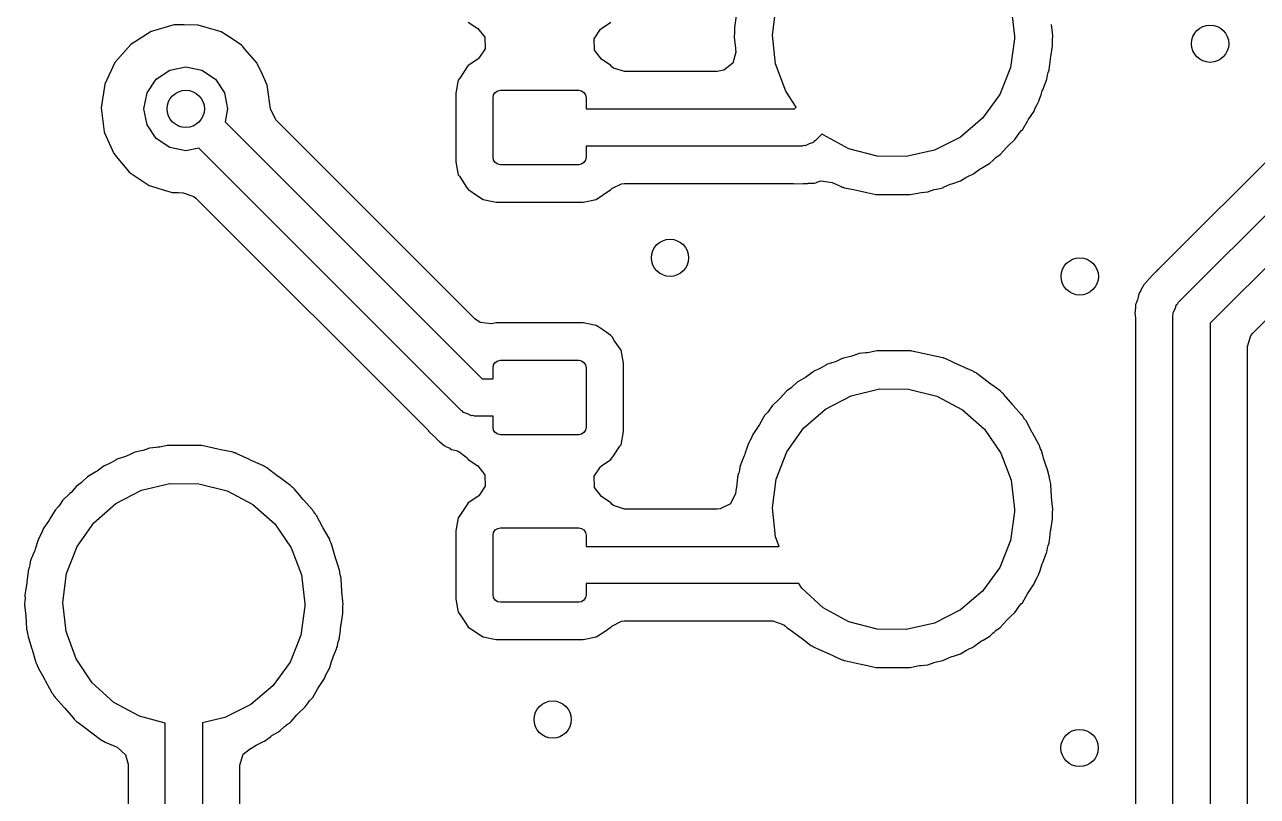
# Model space of a CAD drawing. Extents: x 100.2 to 143.8, y -109.8 to -50.2.
# Drawn here: x 115.78 to 122.4, y -68.34 to -64.2 of the extents above; entities that cross this region are included whole.
import ezdxf

# ---------------------------------------------------------------- set-up
doc = ezdxf.new("R2010")
doc.units = 0
doc.layers.add('BLACK', color=7, linetype='CONTINUOUS')

msp = doc.modelspace()

# ---------------------------------------------------------------- linework, layer by layer
at = {"layer": 'BLACK', "linetype": 'CONTINUOUS'}
for p, q in [((119.8, -64.2532), (119.82, -64.0984)), ((121.081, -64.105), (121.1, -64.26)), ((116.588, -64.1991), (116.581, -64.201)), ((116.595, -64.1991), (116.588, -64.1991)), ((116.641, -64.1994), (116.595, -64.1991)), ((116.717, -64.1999), (116.641, -64.1994)), ((118.167, -64.1834), (118.218, -64.2177)), ((118.882, -64.2177), (118.933, -64.1834)), ((119.606, -64.1497), (119.596, -64.2122)), ((121.303, -64.2407), (121.298, -64.196)), ((116.464, -64.2345), (116.355, -64.3034)), ((116.471, -64.2326), (116.464, -64.2345)), ((116.581, -64.201), (116.471, -64.2326)), ((116.471, -64.2326), (116.471, -64.2326)), ((116.581, -64.201), (116.581, -64.201)), ((116.759, -64.2122), (116.717, -64.1999)), ((116.834, -64.2348), (116.759, -64.2122)), ((116.841, -64.2368), (116.834, -64.2348)), ((116.834, -64.2348), (116.834, -64.2348)), ((116.869, -64.2548), (116.841, -64.2368)), ((116.943, -64.3032), (116.869, -64.2548)), ((118.218, -64.2177), (118.256, -64.2657)), ((118.842, -64.2731), (118.876, -64.2223)), ((118.876, -64.2223), (118.882, -64.2177)), ((119.596, -64.2455), (119.595, -64.26)), ((119.595, -64.26), (119.595, -64.2652)), ((119.595, -64.2652), (119.595, -64.2652)), ((119.595, -64.2652), (119.602, -64.324)), ((119.596, -64.2122), (119.597, -64.2277)), ((119.597, -64.23), (119.596, -64.2455)), ((119.597, -64.2277), (119.597, -64.23)), ((119.817, -64.4084), (119.8, -64.2532)), ((121.1, -64.26), (121.1, -64.2736)), ((121.305, -64.26), (121.303, -64.2407)), ((121.304, -64.2745), (121.305, -64.2652)), ((121.305, -64.2652), (121.305, -64.26)), ((116.355, -64.3034), (116.27, -64.4001)), ((116.949, -64.307), (116.943, -64.3032)), ((116.943, -64.3032), (116.943, -64.3032)), ((116.954, -64.3124), (116.949, -64.307)), ((116.968, -64.3291), (116.954, -64.3124)), ((116.954, -64.3124), (116.954, -64.3124)), ((117.033, -64.4048), (116.968, -64.3291)), ((118.258, -64.3269), (118.224, -64.3777)), ((118.256, -64.2657), (118.258, -64.3269)), ((118.844, -64.3343), (118.842, -64.2731)), ((119.602, -64.324), (119.602, -64.3291)), ((119.602, -64.3291), (119.603, -64.3453)), ((121.1, -64.2736), (121.078, -64.4282)), ((121.294, -64.3713), (121.303, -64.313)), ((121.303, -64.29), (121.304, -64.2745)), ((121.304, -64.3078), (121.303, -64.29)), ((121.303, -64.313), (121.304, -64.3078)), ((118.218, -64.3823), (118.167, -64.4166)), ((118.224, -64.3777), (118.218, -64.3823)), ((118.882, -64.3823), (118.844, -64.3343)), ((118.933, -64.4166), (118.882, -64.3823)), ((119.603, -64.3453), (119.587, -64.4044)), ((121.291, -64.3994), (121.293, -64.3771)), ((121.293, -64.3771), (121.294, -64.3713)), ((116.27, -64.4001), (116.215, -64.5169)), ((116.491, -64.4909), (116.564, -64.4421)), ((116.564, -64.4421), (116.65, -64.425)), ((116.65, -64.425), (116.736, -64.4421)), ((116.736, -64.4421), (116.809, -64.4909)), ((117.036, -64.4112), (117.033, -64.4048)), ((117.054, -64.4495), (117.036, -64.4112)), ((117.036, -64.4112), (117.036, -64.4112)), ((117.087, -64.5223), (117.054, -64.4495)), ((118.161, -64.4247), (118.121, -64.4848)), ((118.167, -64.4166), (118.161, -64.4247)), ((118.938, -64.4233), (118.933, -64.4166)), ((118.946, -64.4306), (118.938, -64.4233)), ((119.005, -64.4495), (118.946, -64.4306)), ((119.504, -64.4495), (119.005, -64.4495)), ((119.539, -64.4429), (119.504, -64.4495)), ((119.587, -64.4044), (119.539, -64.4429)), ((119.871, -64.5551), (119.817, -64.4084)), ((121.078, -64.4282), (121.02, -64.5731)), ((121.277, -64.4693), (121.281, -64.4549)), ((121.281, -64.4549), (121.285, -64.4427)), ((121.285, -64.4427), (121.286, -64.4378)), ((121.285, -64.4427), (121.285, -64.4427)), ((121.286, -64.4378), (121.291, -64.3994)), ((116.215, -64.5169), (116.195, -64.6444)), ((116.442, -64.5639), (116.491, -64.4909)), ((116.809, -64.4909), (116.858, -64.5639)), ((117.105, -64.65), (117.087, -64.5223)), ((118.113, -64.4962), (118.1, -64.5663)), ((118.121, -64.4848), (118.113, -64.4962)), ((121.251, -64.5468), (121.272, -64.495)), ((121.272, -64.495), (121.274, -64.4901)), ((121.272, -64.495), (121.272, -64.495)), ((121.274, -64.4901), (121.277, -64.4693)), ((116.425, -64.65), (116.442, -64.5639)), ((116.858, -64.5639), (116.875, -64.65)), ((118.1, -64.5663), (118.1, -64.9337)), ((118.3, -64.59), (118.303, -64.5747)), ((118.3, -64.91), (118.3, -64.59)), ((118.303, -64.5747), (118.312, -64.5617)), ((118.312, -64.5617), (118.325, -64.553)), ((118.325, -64.553), (118.34, -64.55)), ((118.34, -64.55), (118.76, -64.55)), ((118.76, -64.55), (118.775, -64.553)), ((118.775, -64.553), (118.788, -64.5617)), ((118.788, -64.5617), (118.797, -64.5747)), ((118.797, -64.5747), (118.8, -64.59)), ((118.8, -64.59), (118.8, -64.65)), ((119.928, -64.6404), (119.871, -64.5551)), ((121.02, -64.5731), (120.928, -64.7)), ((121.231, -64.6078), (121.236, -64.5922)), ((121.236, -64.5922), (121.242, -64.5749)), ((121.242, -64.5749), (121.249, -64.5529)), ((121.249, -64.5529), (121.251, -64.5468)), ((116.195, -64.6444), (116.212, -64.7724)), ((116.442, -64.7361), (116.425, -64.65)), ((116.875, -64.65), (116.861, -64.7197)), ((117.105, -64.6504), (117.105, -64.65)), ((117.106, -64.6538), (117.105, -64.6504)), ((117.133, -64.7083), (117.106, -64.6538)), ((118.8, -64.65), (119.919, -64.65)), ((119.919, -64.65), (119.928, -64.6404)), ((121.173, -64.7094), (121.205, -64.6616)), ((121.205, -64.6616), (121.209, -64.6514)), ((121.209, -64.6514), (121.214, -64.639)), ((121.214, -64.639), (121.221, -64.6262)), ((121.221, -64.6262), (121.229, -64.6123)), ((121.229, -64.6123), (121.231, -64.6078)), ((121.229, -64.6123), (121.229, -64.6123)), ((122.726, -64.6592), (121.875, -65.5097)), ((121.979, -65.6893), (123.028, -64.6404)), ((116.861, -64.7197), (118.241, -66.1)), ((118.202, -65.7773), (117.133, -64.7083)), ((120.928, -64.7), (120.81, -64.8014)), ((121.142, -64.7627), (121.169, -64.7155)), ((121.169, -64.7155), (121.173, -64.7094)), ((116.212, -64.7724), (116.214, -64.7788)), ((116.214, -64.7788), (116.214, -64.7788)), ((116.214, -64.7788), (116.255, -64.8701)), ((116.491, -64.8091), (116.442, -64.7361)), ((120.067, -64.7842), (120.031, -64.8207)), ((120.073, -64.7898), (120.067, -64.7842)), ((120.211, -64.8644), (120.073, -64.7898)), ((121.102, -64.8145), (121.117, -64.7915)), ((121.117, -64.7915), (121.125, -64.7809)), ((121.125, -64.7809), (121.138, -64.7665)), ((121.138, -64.7665), (121.142, -64.7627)), ((121.138, -64.7665), (121.138, -64.7665)), ((123.167, -64.7842), (122.15, -65.8014)), ((116.564, -64.8579), (116.491, -64.8091)), ((116.65, -64.875), (116.564, -64.8579)), ((116.72, -64.8611), (116.65, -64.875)), ((118.129, -66.2707), (116.72, -64.8611)), ((119.96, -64.85), (118.8, -64.85)), ((118.8, -64.85), (118.8, -64.91)), ((119.968, -64.8475), (119.96, -64.85)), ((119.976, -64.8488), (119.968, -64.8475)), ((119.997, -64.8381), (119.976, -64.8488)), ((120.019, -64.8309), (119.997, -64.8381)), ((120.024, -64.8244), (120.019, -64.8309)), ((120.031, -64.8207), (120.024, -64.8244)), ((120.81, -64.8014), (120.67, -64.8716)), ((121.026, -64.8917), (121.056, -64.8575)), ((121.056, -64.8575), (121.062, -64.8518)), ((121.062, -64.8518), (121.067, -64.8469)), ((121.067, -64.8469), (121.102, -64.8145)), ((116.255, -64.8701), (116.264, -64.8905)), ((116.264, -64.8905), (116.285, -64.9157)), ((116.285, -64.9157), (116.342, -64.9839)), ((118.303, -64.9253), (118.3, -64.91)), ((118.312, -64.9383), (118.303, -64.9253)), ((118.797, -64.9253), (118.788, -64.9383)), ((118.8, -64.91), (118.797, -64.9253)), ((120.362, -64.904), (120.211, -64.8644)), ((120.518, -64.9064), (120.362, -64.904)), ((120.67, -64.8716), (120.518, -64.9064)), ((120.967, -64.9414), (120.983, -64.9269)), ((120.983, -64.9269), (120.99, -64.9201)), ((120.99, -64.9201), (121, -64.9119)), ((121, -64.9119), (121.022, -64.8955)), ((121.022, -64.8955), (121.026, -64.8917)), ((121.026, -64.8917), (121.026, -64.8917)), ((116.342, -64.9839), (116.342, -64.9839)), ((116.342, -64.9839), (116.347, -64.9893)), ((116.347, -64.9893), (116.454, -65.0608)), ((118.1, -64.9337), (118.113, -65.0038)), ((118.325, -64.947), (118.312, -64.9383)), ((118.34, -64.95), (118.325, -64.947)), ((118.76, -64.95), (118.34, -64.95)), ((118.775, -64.947), (118.76, -64.95)), ((118.788, -64.9383), (118.775, -64.947)), ((120.882, -64.9976), (120.916, -64.9725)), ((120.916, -64.9725), (120.923, -64.9677)), ((120.923, -64.9677), (120.949, -64.9524)), ((120.949, -64.9524), (120.967, -64.9414)), ((118.113, -65.0038), (118.119, -65.0119)), ((118.119, -65.0119), (118.119, -65.0119)), ((118.119, -65.0119), (118.158, -65.0712)), ((118.937, -65.0784), (118.989, -65.0517)), ((118.989, -65.0517), (119.005, -65.0505)), ((119.005, -65.0505), (119.906, -65.0505)), ((119.906, -65.0505), (119.911, -65.0508)), ((119.911, -65.0508), (119.915, -65.0524)), ((119.915, -65.0524), (119.965, -65.0506)), ((119.965, -65.0506), (119.968, -65.0505)), ((119.968, -65.0505), (119.988, -65.0505)), ((119.988, -65.0505), (119.992, -65.0497)), ((119.992, -65.0497), (119.998, -65.0493)), ((119.998, -65.0493), (120.014, -65.0487)), ((120.014, -65.0487), (120.018, -65.0486)), ((120.018, -65.0486), (120.027, -65.0482)), ((120.027, -65.0482), (120.036, -65.0446)), ((120.036, -65.0446), (120.038, -65.0437)), ((120.036, -65.0446), (120.036, -65.0446)), ((120.038, -65.0437), (120.059, -65.0373)), ((120.059, -65.0373), (120.06, -65.037)), ((120.06, -65.037), (120.12, -65.0446)), ((120.12, -65.0446), (120.169, -65.0676)), ((120.719, -65.0712), (120.755, -65.0552)), ((120.755, -65.0552), (120.764, -65.0518)), ((120.764, -65.0518), (120.774, -65.0482)), ((120.774, -65.0482), (120.809, -65.0366)), ((120.809, -65.0366), (120.838, -65.0189)), ((120.838, -65.0189), (120.849, -65.0133)), ((120.849, -65.0133), (120.86, -65.0085)), ((120.86, -65.0085), (120.878, -65.0006)), ((120.878, -65.0006), (120.882, -64.9976)), ((120.882, -64.9976), (120.882, -64.9976)), ((116.454, -65.0608), (116.461, -65.0629)), ((116.461, -65.0629), (116.461, -65.0629)), ((116.461, -65.0629), (116.529, -65.0842)), ((116.529, -65.0842), (116.577, -65.0993)), ((116.577, -65.0993), (116.611, -65.0999)), ((116.611, -65.0999), (116.636, -65.1004)), ((116.636, -65.1004), (116.694, -65.1203)), ((116.694, -65.1203), (116.704, -65.1293)), ((118.158, -65.0712), (118.167, -65.0834)), ((118.167, -65.0834), (118.175, -65.0888)), ((118.175, -65.0888), (118.205, -65.1093)), ((118.205, -65.1093), (118.246, -65.1365)), ((118.854, -65.1365), (118.933, -65.0834)), ((118.933, -65.0834), (118.937, -65.0784)), ((120.169, -65.0676), (120.169, -65.0676)), ((120.169, -65.0676), (120.174, -65.0699)), ((120.174, -65.0699), (120.18, -65.071)), ((120.18, -65.071), (120.181, -65.0715)), ((120.181, -65.0715), (120.183, -65.072)), ((120.183, -65.072), (120.186, -65.0733)), ((120.186, -65.0733), (120.235, -65.0838)), ((120.235, -65.0838), (120.267, -65.0907)), ((120.267, -65.0907), (120.268, -65.0909)), ((120.268, -65.0909), (120.306, -65.0993)), ((120.306, -65.0993), (120.355, -65.1102)), ((120.355, -65.1102), (120.359, -65.1104)), ((120.359, -65.1104), (120.359, -65.1104)), ((120.359, -65.1104), (120.359, -65.1104)), ((120.359, -65.1104), (120.36, -65.1105)), ((120.36, -65.1105), (120.539, -65.1105)), ((120.539, -65.1105), (120.58, -65.1019)), ((120.58, -65.1019), (120.59, -65.1004)), ((120.59, -65.1004), (120.599, -65.0993)), ((120.599, -65.0993), (120.634, -65.0956)), ((120.634, -65.0956), (120.669, -65.0835)), ((120.669, -65.0835), (120.68, -65.0805)), ((120.68, -65.0805), (120.714, -65.0733)), ((120.714, -65.0733), (120.719, -65.0712)), ((120.719, -65.0712), (120.719, -65.0712)), ((122.379, -65.8555), (123.151, -65.0842)), ((116.704, -65.1293), (117.95, -66.3747)), ((118.246, -65.1365), (118.316, -65.1505)), ((118.316, -65.1505), (118.784, -65.1505)), ((118.784, -65.1505), (118.854, -65.1365)), ((121.862, -65.5213), (121.834, -65.5508)), ((121.868, -65.5146), (121.862, -65.5213)), ((121.872, -65.5124), (121.868, -65.5146)), ((121.875, -65.5097), (121.872, -65.5124)), ((121.812, -65.5749), (121.792, -65.5966)), ((121.815, -65.571), (121.812, -65.5749)), ((121.818, -65.5673), (121.815, -65.571)), ((121.832, -65.5535), (121.818, -65.5673)), ((121.834, -65.5508), (121.832, -65.5535)), ((121.768, -65.645), (121.764, -65.6621)), ((121.771, -65.6361), (121.768, -65.645)), ((121.776, -65.6286), (121.771, -65.6361)), ((121.777, -65.6267), (121.776, -65.6286)), ((121.776, -65.6286), (121.776, -65.6286)), ((121.787, -65.6073), (121.777, -65.6267)), ((121.788, -65.6051), (121.787, -65.6073)), ((121.792, -65.5966), (121.788, -65.6051)), ((121.788, -65.6051), (121.788, -65.6051)), ((121.75, -65.7131), (121.747, -65.7359)), ((121.753, -65.6941), (121.75, -65.7006)), ((121.75, -65.7006), (121.75, -65.7069)), ((121.75, -65.7069), (121.75, -65.7131)), ((121.76, -65.6759), (121.753, -65.6941)), ((121.764, -65.6621), (121.76, -65.6759)), ((121.962, -65.7235), (121.969, -65.7012)), ((121.969, -65.7012), (121.976, -65.6965)), ((121.976, -65.6965), (121.979, -65.6893)), ((118.231, -65.7972), (118.202, -65.7773)), ((121.747, -65.7359), (121.745, -65.7451)), ((121.745, -65.7451), (121.749, -65.774)), ((121.749, -65.774), (121.75, -65.7873)), ((121.75, -65.7873), (121.75, -68.9685)), ((121.95, -65.76), (121.952, -65.7523)), ((121.95, -69.0926), (121.95, -65.76)), ((121.951, -65.7444), (121.962, -65.7235)), ((121.952, -65.7523), (121.951, -65.7444)), ((118.292, -65.8044), (118.231, -65.7972)), ((118.316, -65.7995), (118.292, -65.8044)), ((118.784, -65.7995), (118.316, -65.7995)), ((118.854, -65.8135), (118.784, -65.7995)), ((118.862, -65.8189), (118.854, -65.8135)), ((118.894, -65.8405), (118.862, -65.8189)), ((118.862, -65.8189), (118.862, -65.8189)), ((118.933, -65.8666), (118.894, -65.8405)), ((122.15, -65.8014), (122.15, -69.134)), ((118.939, -65.8747), (118.933, -65.8666)), ((118.951, -65.8933), (118.939, -65.8747)), ((118.987, -65.9462), (118.951, -65.8933)), ((122.351, -65.9255), (122.369, -65.8673)), ((122.369, -65.8673), (122.379, -65.8555)), ((119.001, -66.0163), (118.987, -65.9462)), ((120.22, -65.9795), (120.186, -65.9867)), ((120.231, -65.9765), (120.22, -65.9795)), ((120.266, -65.9644), (120.231, -65.9765)), ((120.301, -65.9607), (120.266, -65.9644)), ((120.31, -65.9596), (120.301, -65.9607)), ((120.32, -65.9581), (120.31, -65.9596)), ((120.361, -65.9495), (120.32, -65.9581)), ((120.54, -65.9495), (120.361, -65.9495)), ((120.541, -65.9496), (120.54, -65.9495)), ((120.545, -65.9498), (120.541, -65.9496)), ((120.541, -65.9496), (120.541, -65.9496)), ((120.541, -65.9496), (120.541, -65.9496)), ((120.549, -65.9507), (120.545, -65.9498)), ((120.632, -65.9691), (120.549, -65.9507)), ((120.549, -65.9507), (120.549, -65.9507)), ((120.633, -65.9693), (120.632, -65.9691)), ((120.664, -65.9759), (120.633, -65.9693)), ((120.714, -65.9867), (120.664, -65.9759)), ((122.351, -69.1067), (122.351, -65.9255)), ((118.3, -66.04), (118.303, -66.0247)), ((118.3, -66.1), (118.3, -66.04)), ((118.303, -66.0247), (118.312, -66.0117)), ((118.312, -66.0117), (118.325, -66.003)), ((118.325, -66.003), (118.34, -66)), ((118.34, -66), (118.76, -66)), ((118.76, -66), (118.775, -66.003)), ((118.775, -66.003), (118.788, -66.0117)), ((118.788, -66.0117), (118.797, -66.0247)), ((118.797, -66.0247), (118.8, -66.04)), ((118.8, -66.04), (118.8, -66.36)), ((119.001, -66.3837), (119.001, -66.0163)), ((120.051, -66.0467), (120.027, -66.0573)), ((120.062, -66.0411), (120.051, -66.0467)), ((120.087, -66.0261), (120.062, -66.0411)), ((120.091, -66.0234), (120.087, -66.0261)), ((120.087, -66.0261), (120.087, -66.0261)), ((120.136, -66.0082), (120.091, -66.0234)), ((120.145, -66.0048), (120.136, -66.0082)), ((120.171, -65.9934), (120.145, -66.0048)), ((120.186, -65.9867), (120.171, -65.9934)), ((120.717, -65.988), (120.714, -65.9867)), ((120.719, -65.9886), (120.717, -65.988)), ((120.72, -65.989), (120.719, -65.9886)), ((120.726, -65.9901), (120.72, -65.989)), ((120.731, -65.9924), (120.726, -65.9901)), ((120.803, -66.0259), (120.731, -65.9924)), ((120.731, -65.9924), (120.731, -65.9924)), ((120.804, -66.0267), (120.803, -66.0259)), ((120.834, -66.04), (120.804, -66.0267)), ((120.873, -66.0573), (120.834, -66.04)), ((118.241, -66.1), (118.3, -66.1)), ((119.933, -66.1186), (119.929, -66.1222)), ((119.977, -66.0923), (119.933, -66.1186)), ((119.984, -66.0875), (119.977, -66.0923)), ((120.016, -66.0638), (119.984, -66.0875)), ((120.022, -66.0594), (120.016, -66.0638)), ((120.027, -66.0573), (120.022, -66.0594)), ((120.027, -66.0573), (120.027, -66.0573)), ((120.878, -66.0594), (120.873, -66.0573)), ((120.873, -66.0573), (120.873, -66.0573)), ((120.882, -66.0624), (120.878, -66.0594)), ((120.882, -66.0627), (120.882, -66.0624)), ((120.887, -66.0653), (120.882, -66.0627)), ((120.888, -66.066), (120.887, -66.0653)), ((120.893, -66.0682), (120.888, -66.066)), ((120.897, -66.0715), (120.893, -66.0682)), ((120.958, -66.1176), (120.897, -66.0715)), ((120.96, -66.119), (120.958, -66.1176)), ((119.874, -66.1683), (119.844, -66.2025)), ((119.878, -66.1645), (119.874, -66.1683)), ((119.874, -66.1683), (119.874, -66.1683)), ((119.9, -66.1481), (119.878, -66.1645)), ((119.91, -66.1399), (119.9, -66.1481)), ((119.929, -66.1222), (119.91, -66.1399)), ((119.929, -66.1222), (119.929, -66.1222)), ((120.223, -66.1908), (120.375, -66.1543)), ((120.375, -66.1543), (120.531, -66.1551)), ((120.531, -66.1551), (120.683, -66.1932)), ((121.003, -66.1507), (120.96, -66.119)), ((121.022, -66.1645), (121.003, -66.1507)), ((121.026, -66.1683), (121.022, -66.1645)), ((121.03, -66.1718), (121.026, -66.1683)), ((121.032, -66.1735), (121.03, -66.1716)), ((121.03, -66.1716), (121.03, -66.1718)), ((121.036, -66.1772), (121.032, -66.1735)), ((121.032, -66.1735), (121.032, -66.1735)), ((121.04, -66.1805), (121.036, -66.1772)), ((121.043, -66.1846), (121.04, -66.1805)), ((121.09, -66.2399), (121.043, -66.1846)), ((121.043, -66.1846), (121.043, -66.1846)), ((119.795, -66.25), (119.783, -66.2685)), ((119.798, -66.2455), (119.795, -66.25)), ((119.795, -66.25), (119.795, -66.25)), ((119.838, -66.2082), (119.798, -66.2455)), ((119.844, -66.2025), (119.838, -66.2082)), ((120.085, -66.2624), (120.223, -66.1908)), ((120.683, -66.1932), (120.821, -66.2663)), ((121.092, -66.2423), (121.09, -66.2399)), ((121.138, -66.2935), (121.092, -66.2423)), ((118.136, -66.2744), (118.129, -66.2707)), ((118.141, -66.2809), (118.136, -66.2744)), ((118.163, -66.2881), (118.141, -66.2809)), ((118.184, -66.2988), (118.163, -66.2881)), ((118.192, -66.2975), (118.184, -66.2988)), ((118.2, -66.3), (118.192, -66.2975)), ((118.3, -66.3), (118.2, -66.3)), ((118.3, -66.36), (118.3, -66.3)), ((119.758, -66.2973), (119.731, -66.3445)), ((119.775, -66.2791), (119.758, -66.2973)), ((119.783, -66.2685), (119.775, -66.2791)), ((119.967, -66.3651), (120.085, -66.2624)), ((120.821, -66.2663), (120.938, -66.3701)), ((121.142, -66.2973), (121.138, -66.2935)), ((121.138, -66.2935), (121.138, -66.2935)), ((121.144, -66.3018), (121.142, -66.2973)), ((121.146, -66.3045), (121.144, -66.3018)), ((121.154, -66.3157), (121.146, -66.3045)), ((121.159, -66.3216), (121.154, -66.3157)), ((117.95, -66.3747), (117.952, -66.3778)), ((117.952, -66.3778), (117.955, -66.3823)), ((117.955, -66.3823), (117.961, -66.3885)), ((118.303, -66.3753), (118.3, -66.36)), ((118.312, -66.3883), (118.303, -66.3753)), ((118.797, -66.3753), (118.788, -66.3883)), ((118.8, -66.36), (118.797, -66.3753)), ((119.727, -66.3506), (119.695, -66.3984)), ((119.731, -66.3445), (119.727, -66.3506)), ((119.877, -66.4928), (119.967, -66.3651)), ((120.938, -66.3701), (121.026, -66.4989)), ((121.162, -66.3263), (121.159, -66.3216)), ((121.194, -66.3874), (121.162, -66.3263)), ((121.162, -66.3263), (121.162, -66.3263)), ((117.961, -66.3885), (117.991, -66.4159)), ((117.991, -66.4159), (117.993, -66.4185)), ((117.993, -66.4185), (118.007, -66.4322)), ((118.007, -66.4322), (118.011, -66.4348)), ((118.011, -66.4348), (118.015, -66.4382)), ((118.015, -66.4382), (118.037, -66.4584)), ((118.325, -66.397), (118.312, -66.3883)), ((118.34, -66.4), (118.325, -66.397)), ((118.76, -66.4), (118.34, -66.4)), ((118.775, -66.397), (118.76, -66.4)), ((118.788, -66.3883), (118.775, -66.397)), ((118.987, -66.4538), (119.001, -66.3837)), ((119.673, -66.4443), (119.669, -66.4522)), ((119.679, -66.4338), (119.673, -66.4443)), ((119.686, -66.421), (119.679, -66.4338)), ((119.693, -66.4033), (119.686, -66.421)), ((119.695, -66.3984), (119.693, -66.4033)), ((119.693, -66.4033), (119.693, -66.4033)), ((121.196, -66.3908), (121.194, -66.3874)), ((121.231, -66.4522), (121.196, -66.3908)), ((116.335, -66.5128), (116.326, -66.5162)), ((116.351, -66.5059), (116.335, -66.5128)), ((116.376, -66.4947), (116.351, -66.5059)), ((116.41, -66.4875), (116.376, -66.4947)), ((116.421, -66.4845), (116.41, -66.4875)), ((116.456, -66.4724), (116.421, -66.4845)), ((116.491, -66.4687), (116.456, -66.4724)), ((116.5, -66.4676), (116.491, -66.4687)), ((116.51, -66.4661), (116.5, -66.4676)), ((116.551, -66.4575), (116.51, -66.4661)), ((116.73, -66.4575), (116.551, -66.4575)), ((116.731, -66.4576), (116.73, -66.4575)), ((116.735, -66.4578), (116.731, -66.4576)), ((116.731, -66.4576), (116.731, -66.4576)), ((116.731, -66.4576), (116.731, -66.4576)), ((116.753, -66.4618), (116.735, -66.4578)), ((116.822, -66.4771), (116.753, -66.4618)), ((116.823, -66.4773), (116.822, -66.4771)), ((116.838, -66.4806), (116.823, -66.4773)), ((116.904, -66.4947), (116.838, -66.4806)), ((116.907, -66.496), (116.904, -66.4947)), ((116.909, -66.4966), (116.907, -66.496)), ((116.91, -66.497), (116.909, -66.4966)), ((116.916, -66.4981), (116.91, -66.497)), ((116.921, -66.5004), (116.916, -66.4981)), ((116.993, -66.5339), (116.921, -66.5004)), ((116.921, -66.5004), (116.921, -66.5004)), ((118.037, -66.4584), (118.045, -66.4618)), ((118.045, -66.4618), (118.045, -66.4618)), ((118.045, -66.4618), (118.047, -66.4627)), ((118.047, -66.4627), (118.067, -66.473)), ((118.067, -66.473), (118.069, -66.4743)), ((118.069, -66.4743), (118.069, -66.4743)), ((118.069, -66.4743), (118.076, -66.4795)), ((118.076, -66.4795), (118.102, -66.4856)), ((118.102, -66.4856), (118.116, -66.49)), ((118.116, -66.49), (118.117, -66.4904)), ((118.117, -66.4904), (118.153, -66.5196)), ((118.933, -66.5334), (118.947, -66.5128)), ((118.947, -66.5128), (118.981, -66.4619)), ((118.981, -66.4619), (118.987, -66.4538)), ((118.981, -66.4619), (118.981, -66.4619)), ((119.649, -66.5132), (119.64, -66.5347)), ((119.651, -66.5071), (119.649, -66.5132)), ((119.654, -66.4976), (119.651, -66.5071)), ((119.662, -66.4719), (119.654, -66.4976)), ((119.667, -66.4571), (119.662, -66.4719)), ((119.669, -66.4522), (119.667, -66.4571)), ((119.667, -66.4571), (119.667, -66.4571)), ((119.82, -66.6384), (119.877, -66.4928)), ((121.026, -66.4989), (121.081, -66.645)), ((121.233, -66.4571), (121.231, -66.4522)), ((121.234, -66.4597), (121.233, -66.4571)), ((121.24, -66.4753), (121.234, -66.4597)), ((121.245, -66.4851), (121.24, -66.4753)), ((121.258, -66.5314), (121.245, -66.4851)), ((116.204, -66.5733), (116.174, -66.5955)), ((116.212, -66.5674), (116.204, -66.5733)), ((116.217, -66.5653), (116.212, -66.5674)), ((116.241, -66.5547), (116.217, -66.5653)), ((116.217, -66.5653), (116.217, -66.5653)), ((116.252, -66.5491), (116.241, -66.5547)), ((116.277, -66.5341), (116.252, -66.5491)), ((116.281, -66.5314), (116.277, -66.5341)), ((116.277, -66.5341), (116.277, -66.5341)), ((116.326, -66.5162), (116.281, -66.5314)), ((116.994, -66.5347), (116.993, -66.5339)), ((117.027, -66.5491), (116.994, -66.5347)), ((117.063, -66.5653), (117.027, -66.5491)), ((117.068, -66.5674), (117.063, -66.5653)), ((117.063, -66.5653), (117.063, -66.5653)), ((117.072, -66.5704), (117.068, -66.5674)), ((117.072, -66.5707), (117.072, -66.5704)), ((117.077, -66.5733), (117.072, -66.5707)), ((117.078, -66.574), (117.077, -66.5733)), ((117.083, -66.5762), (117.078, -66.574)), ((117.102, -66.5907), (117.083, -66.5762)), ((118.153, -66.5196), (118.154, -66.5184)), ((118.154, -66.5184), (118.161, -66.5253)), ((118.161, -66.5253), (118.167, -66.5334)), ((118.167, -66.5334), (118.218, -66.5677)), ((118.218, -66.5677), (118.256, -66.6157)), ((118.842, -66.6231), (118.876, -66.5723)), ((118.876, -66.5723), (118.882, -66.5677)), ((118.882, -66.5677), (118.933, -66.5334)), ((119.625, -66.5752), (119.623, -66.5907)), ((119.626, -66.5699), (119.625, -66.5752)), ((119.631, -66.5579), (119.626, -66.5699)), ((119.64, -66.5347), (119.631, -66.5579)), ((121.264, -66.5536), (121.258, -66.5314)), ((121.266, -66.5579), (121.264, -66.5536)), ((121.276, -66.5887), (121.266, -66.5579)), ((116.1, -66.6479), (116.09, -66.6561)), ((116.119, -66.6302), (116.1, -66.6479)), ((116.123, -66.6266), (116.119, -66.6302)), ((116.119, -66.6302), (116.119, -66.6302)), ((116.167, -66.6003), (116.123, -66.6266)), ((116.174, -66.5955), (116.167, -66.6003)), ((117.148, -66.6256), (117.102, -66.5907)), ((117.15, -66.627), (117.148, -66.6256)), ((117.199, -66.6632), (117.15, -66.627)), ((118.256, -66.6157), (118.258, -66.6769)), ((118.844, -66.6843), (118.842, -66.6231)), ((119.613, -66.6274), (119.607, -66.6829)), ((119.614, -66.6222), (119.613, -66.6274)), ((119.615, -66.6173), (119.614, -66.6222)), ((119.619, -66.6052), (119.615, -66.6173)), ((119.615, -66.6173), (119.615, -66.6173)), ((119.623, -66.5907), (119.619, -66.6052)), ((119.8, -66.7932), (119.82, -66.6384)), ((121.081, -66.645), (121.1, -66.8)), ((121.286, -66.6222), (121.276, -66.5887)), ((121.287, -66.6274), (121.286, -66.6222)), ((121.288, -66.6334), (121.287, -66.6274)), ((121.291, -66.6493), (121.288, -66.6334)), ((116.034, -66.7105), (116.028, -66.7162)), ((116.064, -66.6763), (116.034, -66.7105)), ((116.068, -66.6725), (116.064, -66.6763)), ((116.064, -66.6763), (116.064, -66.6763)), ((116.09, -66.6561), (116.068, -66.6725)), ((116.275, -66.7704), (116.413, -66.6988)), ((116.413, -66.6988), (116.565, -66.6623)), ((116.565, -66.6623), (116.721, -66.6631)), ((116.721, -66.6631), (116.873, -66.7012)), ((116.873, -66.7012), (117.011, -66.7743)), ((117.212, -66.6725), (117.199, -66.6632)), ((117.216, -66.6763), (117.212, -66.6725)), ((117.22, -66.6798), (117.216, -66.6763)), ((117.222, -66.6815), (117.22, -66.6796)), ((117.22, -66.6796), (117.22, -66.6798)), ((117.226, -66.6852), (117.222, -66.6815)), ((117.222, -66.6815), (117.222, -66.6815)), ((117.23, -66.6885), (117.226, -66.6852)), ((117.233, -66.6926), (117.23, -66.6885)), ((117.28, -66.7479), (117.233, -66.6926)), ((117.233, -66.6926), (117.233, -66.6926)), ((118.258, -66.6769), (118.224, -66.7277)), ((118.882, -66.7323), (118.844, -66.6843)), ((119.606, -66.6887), (119.602, -66.7167)), ((119.607, -66.6829), (119.606, -66.6887)), ((121.295, -66.6632), (121.291, -66.6493)), ((121.295, -66.6686), (121.295, -66.6632)), ((121.298, -66.7309), (121.295, -66.6686)), ((121.295, -66.6686), (121.295, -66.6686)), ((115.973, -66.7765), (115.965, -66.7871)), ((115.985, -66.758), (115.973, -66.7765)), ((115.988, -66.7535), (115.985, -66.758)), ((115.985, -66.758), (115.985, -66.758)), ((116.028, -66.7162), (115.988, -66.7535)), ((116.157, -66.8731), (116.275, -66.7704)), ((117.011, -66.7743), (117.128, -66.8781)), ((117.282, -66.7503), (117.28, -66.7479)), ((117.328, -66.8015), (117.282, -66.7503)), ((118.161, -66.7747), (118.121, -66.8343)), ((118.167, -66.7666), (118.161, -66.7747)), ((118.218, -66.7323), (118.167, -66.7666)), ((118.224, -66.7277), (118.218, -66.7323)), ((118.933, -66.7666), (118.882, -66.7323)), ((118.938, -66.7733), (118.933, -66.7666)), ((118.946, -66.7806), (118.938, -66.7733)), ((119.005, -66.7995), (118.946, -66.7806)), ((119.574, -66.771), (119.519, -66.7984)), ((119.602, -66.7167), (119.574, -66.771)), ((121.298, -66.736), (121.298, -66.7309)), ((121.302, -66.77), (121.298, -66.736)), ((121.305, -66.8), (121.302, -66.77)), ((115.948, -66.8053), (115.921, -66.8525)), ((115.965, -66.7871), (115.948, -66.8053)), ((117.332, -66.8053), (117.328, -66.8015)), ((117.328, -66.8015), (117.328, -66.8015)), ((117.334, -66.8098), (117.332, -66.8053)), ((117.336, -66.8125), (117.334, -66.8098)), ((117.344, -66.8237), (117.336, -66.8125)), ((117.349, -66.8296), (117.344, -66.8237)), ((117.352, -66.8343), (117.349, -66.8296)), ((117.384, -66.8954), (117.352, -66.8343)), ((117.352, -66.8343), (117.352, -66.8343)), ((118.113, -66.8462), (118.1, -66.9163)), ((118.121, -66.8343), (118.113, -66.8462)), ((119.504, -66.7995), (119.005, -66.7995)), ((119.519, -66.7984), (119.504, -66.7995)), ((119.817, -66.9484), (119.8, -66.7932)), ((121.1, -66.8136), (121.078, -66.9682)), ((121.1, -66.8), (121.1, -66.8136)), ((121.303, -66.83), (121.304, -66.8145)), ((121.304, -66.8478), (121.303, -66.83)), ((121.304, -66.8145), (121.305, -66.8052)), ((121.305, -66.8052), (121.305, -66.8)), ((115.883, -66.9113), (115.876, -66.929)), ((115.885, -66.9064), (115.883, -66.9113)), ((115.883, -66.9113), (115.883, -66.9113)), ((115.917, -66.8586), (115.885, -66.9064)), ((115.921, -66.8525), (115.917, -66.8586)), ((116.067, -67.0008), (116.157, -66.8731)), ((117.128, -66.8781), (117.216, -67.0069)), ((117.386, -66.8988), (117.384, -66.8954)), ((117.421, -66.9602), (117.386, -66.8988)), ((118.303, -66.9247), (118.312, -66.9117)), ((118.312, -66.9117), (118.325, -66.903)), ((118.325, -66.903), (118.34, -66.9)), ((118.34, -66.9), (118.76, -66.9)), ((118.76, -66.9), (118.775, -66.903)), ((118.775, -66.903), (118.788, -66.9117)), ((118.788, -66.9117), (118.797, -66.9247)), ((121.293, -66.9171), (121.294, -66.9113)), ((121.294, -66.9113), (121.303, -66.853)), ((121.303, -66.853), (121.304, -66.8478)), ((115.857, -66.9651), (115.841, -67.0151)), ((115.859, -66.9602), (115.857, -66.9651)), ((115.857, -66.9651), (115.857, -66.9651)), ((115.864, -66.9507), (115.859, -66.9602)), ((115.869, -66.9418), (115.864, -66.9507)), ((115.876, -66.929), (115.869, -66.9418)), ((117.423, -66.9651), (117.421, -66.9602)), ((117.424, -66.9677), (117.423, -66.9651)), ((117.43, -66.9833), (117.424, -66.9677)), ((118.1, -66.9163), (118.1, -67.2837)), ((118.3, -66.94), (118.303, -66.9247)), ((118.3, -67.26), (118.3, -66.94)), ((118.797, -66.9247), (118.8, -66.94)), ((118.8, -66.94), (118.8, -67)), ((119.836, -67), (119.817, -66.9484)), ((121.078, -66.9682), (121.02, -67.1131)), ((121.285, -66.9827), (121.286, -66.9778)), ((121.286, -66.9778), (121.289, -66.9557)), ((121.289, -66.9557), (121.293, -66.9171)), ((115.839, -67.0212), (115.82, -67.0669)), ((115.841, -67.0151), (115.839, -67.0212)), ((116.01, -67.1464), (116.067, -67.0008)), ((117.216, -67.0069), (117.271, -67.153)), ((117.435, -66.9931), (117.43, -66.9833)), ((117.453, -67.0562), (117.435, -66.9931)), ((118.8, -67), (119.836, -67)), ((121.251, -67.0868), (121.272, -67.035)), ((121.272, -67.035), (121.274, -67.0301)), ((121.272, -67.035), (121.272, -67.035)), ((121.274, -67.0301), (121.277, -67.0093)), ((121.277, -67.0093), (121.281, -66.9949)), ((121.281, -66.9949), (121.285, -66.9827)), ((121.285, -66.9827), (121.285, -66.9827)), ((115.813, -67.0987), (115.809, -67.1132)), ((115.815, -67.0832), (115.813, -67.0987)), ((115.816, -67.0779), (115.815, -67.0832)), ((115.82, -67.0669), (115.816, -67.0779)), ((117.454, -67.0616), (117.453, -67.0562)), ((117.456, -67.0659), (117.454, -67.0616)), ((117.466, -67.0987), (117.456, -67.0659)), ((117.476, -67.1302), (117.466, -67.0987)), ((121.235, -67.1354), (121.249, -67.0929)), ((121.249, -67.0929), (121.251, -67.0868)), ((115.803, -67.1354), (115.797, -67.1909)), ((115.804, -67.1302), (115.803, -67.1354)), ((115.805, -67.1253), (115.804, -67.1302)), ((115.809, -67.1132), (115.805, -67.1253)), ((115.805, -67.1253), (115.805, -67.1253)), ((115.99, -67.3012), (116.01, -67.1464)), ((117.271, -67.153), (117.29, -67.308)), ((117.477, -67.1354), (117.476, -67.1302)), ((117.478, -67.1414), (117.477, -67.1354)), ((117.481, -67.1573), (117.478, -67.1414)), ((117.485, -67.1712), (117.481, -67.1573)), ((117.485, -67.1766), (117.485, -67.1712)), ((117.488, -67.2389), (117.485, -67.1766)), ((117.485, -67.1766), (117.485, -67.1766)), ((121.02, -67.1131), (120.928, -67.24)), ((121.214, -67.179), (121.221, -67.1662)), ((121.221, -67.1662), (121.229, -67.1523)), ((121.229, -67.1523), (121.231, -67.1478)), ((121.229, -67.1523), (121.229, -67.1523)), ((121.231, -67.1478), (121.235, -67.1354)), ((115.789, -67.2389), (115.786, -67.2602)), ((115.796, -67.1967), (115.789, -67.2389)), ((115.797, -67.1909), (115.796, -67.1967)), ((117.488, -67.244), (117.488, -67.2389)), ((119.941, -67.2), (118.8, -67.2)), ((118.8, -67.2), (118.8, -67.26)), ((119.958, -67.2247), (119.941, -67.2)), ((120.073, -67.3298), (119.958, -67.2247)), ((120.928, -67.24), (120.81, -67.3414)), ((121.173, -67.2494), (121.205, -67.2016)), ((121.205, -67.2016), (121.209, -67.1928)), ((121.209, -67.1928), (121.214, -67.179)), ((115.786, -67.2935), (115.785, -67.308)), ((115.785, -67.308), (115.785, -67.3132)), ((115.786, -67.2602), (115.786, -67.2656)), ((115.786, -67.2656), (115.787, -67.278)), ((115.787, -67.278), (115.786, -67.2935)), ((116.007, -67.4564), (115.99, -67.3012)), ((117.29, -67.308), (117.29, -67.3216)), ((117.494, -67.2935), (117.488, -67.244)), ((117.495, -67.308), (117.494, -67.2935)), ((117.494, -67.3225), (117.495, -67.308)), ((118.1, -67.2837), (118.113, -67.3538)), ((118.303, -67.2753), (118.3, -67.26)), ((118.312, -67.2883), (118.303, -67.2753)), ((118.325, -67.297), (118.312, -67.2883)), ((118.34, -67.3), (118.325, -67.297)), ((118.76, -67.3), (118.34, -67.3)), ((118.775, -67.297), (118.76, -67.3)), ((118.788, -67.2883), (118.775, -67.297)), ((118.797, -67.2753), (118.788, -67.2883)), ((118.8, -67.26), (118.797, -67.2753)), ((121.125, -67.3209), (121.138, -67.3065)), ((121.138, -67.3065), (121.142, -67.3027)), ((121.138, -67.3065), (121.138, -67.3065)), ((121.142, -67.3027), (121.169, -67.2555)), ((121.169, -67.2555), (121.173, -67.2494)), ((115.785, -67.3132), (115.785, -67.3132)), ((115.785, -67.3132), (115.792, -67.372)), ((115.792, -67.372), (115.792, -67.3771)), ((117.29, -67.3216), (117.268, -67.4762)), ((117.484, -67.4193), (117.493, -67.361)), ((117.493, -67.338), (117.494, -67.3225)), ((117.494, -67.3558), (117.493, -67.338)), ((117.493, -67.361), (117.494, -67.3558)), ((118.113, -67.3538), (118.119, -67.3619)), ((118.119, -67.3619), (118.119, -67.3619)), ((118.119, -67.3619), (118.155, -67.4161)), ((120.211, -67.4044), (120.073, -67.3298)), ((120.81, -67.3414), (120.67, -67.4116)), ((121.078, -67.3771), (121.102, -67.3545)), ((121.102, -67.3545), (121.11, -67.3417)), ((121.11, -67.3417), (121.117, -67.3315)), ((121.117, -67.3315), (121.125, -67.3209)), ((115.792, -67.3771), (115.795, -67.4386)), ((115.795, -67.4386), (115.795, -67.4448)), ((117.479, -67.4665), (117.483, -67.4251)), ((117.483, -67.4251), (117.484, -67.4193)), ((118.155, -67.4161), (118.167, -67.4334)), ((118.167, -67.4334), (118.175, -67.4388)), ((118.175, -67.4388), (118.237, -67.4806)), ((118.896, -67.4587), (118.933, -67.4334)), ((118.933, -67.4334), (118.937, -67.4284)), ((118.937, -67.4284), (118.989, -67.4017)), ((118.989, -67.4017), (119.005, -67.4005)), ((119.005, -67.4005), (119.802, -67.4005)), ((119.802, -67.4005), (119.862, -67.4209)), ((119.862, -67.4209), (119.863, -67.4222)), ((119.863, -67.4222), (119.863, -67.4222)), ((119.863, -67.4222), (119.87, -67.4284)), ((119.87, -67.4284), (119.87, -67.4282)), ((119.87, -67.4282), (119.874, -67.4317)), ((119.874, -67.4317), (119.878, -67.4355)), ((119.878, -67.4355), (119.882, -67.4386)), ((119.882, -67.4386), (119.882, -67.4386)), ((119.882, -67.4386), (119.94, -67.481)), ((120.362, -67.444), (120.211, -67.4044)), ((120.67, -67.4116), (120.518, -67.4464)), ((121, -67.4519), (121.022, -67.4355)), ((121.022, -67.4355), (121.026, -67.4317)), ((121.026, -67.4317), (121.056, -67.3975)), ((121.026, -67.4317), (121.026, -67.4317)), ((121.056, -67.3975), (121.062, -67.3918)), ((121.062, -67.3918), (121.078, -67.3771)), ((115.795, -67.4448), (115.797, -67.4499)), ((115.797, -67.4499), (115.797, -67.4499)), ((115.797, -67.4499), (115.799, -67.4587)), ((115.799, -67.4587), (115.802, -67.4746)), ((115.802, -67.4746), (115.804, -67.4858)), ((115.804, -67.4858), (115.805, -67.4907)), ((115.805, -67.4907), (115.824, -67.5501)), ((116.061, -67.6031), (116.007, -67.4564)), ((117.268, -67.4762), (117.21, -67.6211)), ((117.467, -67.5173), (117.471, -67.5029)), ((117.471, -67.5029), (117.475, -67.4907)), ((117.475, -67.4907), (117.476, -67.4858)), ((117.475, -67.4907), (117.475, -67.4907)), ((117.476, -67.4858), (117.479, -67.4665)), ((118.237, -67.4806), (118.246, -67.4865)), ((118.246, -67.4865), (118.316, -67.5005)), ((118.316, -67.5005), (118.784, -67.5005)), ((118.784, -67.5005), (118.854, -67.4865)), ((118.854, -67.4865), (118.863, -67.4806)), ((118.863, -67.4806), (118.896, -67.4587)), ((119.94, -67.481), (119.942, -67.4824)), ((119.942, -67.4824), (119.966, -67.5005)), ((119.966, -67.5005), (120.007, -67.5318)), ((120.518, -67.4464), (120.362, -67.444)), ((120.916, -67.5125), (120.923, -67.5077)), ((120.923, -67.5077), (120.932, -67.5029)), ((120.932, -67.5029), (120.967, -67.4814)), ((120.967, -67.4814), (120.984, -67.4654)), ((120.984, -67.4654), (120.99, -67.4601)), ((120.99, -67.4601), (121, -67.4519)), ((115.824, -67.5501), (115.826, -67.5544)), ((115.826, -67.5544), (115.845, -67.6229)), ((117.442, -67.5933), (117.459, -67.5502)), ((117.459, -67.5502), (117.462, -67.543)), ((117.462, -67.543), (117.464, -67.5381)), ((117.462, -67.543), (117.462, -67.543)), ((117.464, -67.5381), (117.467, -67.5173)), ((120.007, -67.5318), (120.012, -67.534)), ((120.012, -67.534), (120.013, -67.5347)), ((120.013, -67.5347), (120.018, -67.5373)), ((120.018, -67.5373), (120.018, -67.5376)), ((120.018, -67.5376), (120.022, -67.5406)), ((120.022, -67.5406), (120.027, -67.5427)), ((120.027, -67.5427), (120.027, -67.5427)), ((120.027, -67.5427), (120.044, -67.5502)), ((120.044, -67.5502), (120.096, -67.5733)), ((120.096, -67.5733), (120.097, -67.5741)), ((120.097, -67.5741), (120.169, -67.6076)), ((120.809, -67.5766), (120.838, -67.5589)), ((120.838, -67.5589), (120.849, -67.5533)), ((120.849, -67.5533), (120.856, -67.5502)), ((120.856, -67.5502), (120.878, -67.5406)), ((120.878, -67.5406), (120.882, -67.5376)), ((120.882, -67.5376), (120.916, -67.5125)), ((120.882, -67.5376), (120.882, -67.5376)), ((115.845, -67.6229), (115.849, -67.6307)), ((115.849, -67.6307), (115.85, -67.6327)), ((115.85, -67.6327), (115.856, -67.6483)), ((116.148, -67.7327), (116.061, -67.6031)), ((117.21, -67.6211), (117.118, -67.748)), ((117.423, -67.6505), (117.435, -67.6131)), ((117.435, -67.6131), (117.439, -67.6009)), ((117.439, -67.6009), (117.441, -67.5948)), ((117.441, -67.5948), (117.442, -67.5933)), ((120.169, -67.6076), (120.169, -67.6076)), ((120.169, -67.6076), (120.174, -67.6099)), ((120.174, -67.6099), (120.18, -67.611)), ((120.18, -67.611), (120.181, -67.6115)), ((120.181, -67.6115), (120.183, -67.612)), ((120.183, -67.612), (120.186, -67.6133)), ((120.186, -67.6133), (120.235, -67.6238)), ((120.235, -67.6238), (120.267, -67.6307)), ((120.267, -67.6307), (120.268, -67.6309)), ((120.268, -67.6309), (120.311, -67.6404)), ((120.311, -67.6404), (120.355, -67.6502)), ((120.58, -67.6419), (120.59, -67.6404)), ((120.59, -67.6404), (120.599, -67.6393)), ((120.599, -67.6393), (120.634, -67.6356)), ((120.634, -67.6356), (120.669, -67.6235)), ((120.669, -67.6235), (120.68, -67.6205)), ((120.68, -67.6205), (120.714, -67.6133)), ((120.714, -67.6133), (120.719, -67.6112)), ((120.719, -67.6112), (120.755, -67.5952)), ((120.719, -67.6112), (120.719, -67.6112)), ((120.755, -67.5952), (120.764, -67.5918)), ((120.764, -67.5918), (120.772, -67.5889)), ((120.772, -67.5889), (120.809, -67.5766)), ((115.856, -67.6483), (115.857, -67.6493)), ((115.857, -67.6493), (115.859, -67.6558)), ((115.859, -67.6558), (115.881, -67.6941)), ((115.881, -67.6941), (115.894, -67.7172)), ((117.395, -67.7096), (117.404, -67.687)), ((117.404, -67.687), (117.411, -67.6742)), ((117.411, -67.6742), (117.419, -67.6603)), ((117.419, -67.6603), (117.421, -67.6558)), ((117.419, -67.6603), (117.419, -67.6603)), ((117.421, -67.6558), (117.423, -67.6505)), ((120.355, -67.6502), (120.359, -67.6504)), ((120.359, -67.6504), (120.359, -67.6504)), ((120.359, -67.6504), (120.359, -67.6504)), ((120.359, -67.6504), (120.36, -67.6505)), ((120.36, -67.6505), (120.539, -67.6505)), ((120.539, -67.6505), (120.58, -67.6419)), ((115.894, -67.7172), (115.896, -67.7206)), ((115.896, -67.7206), (115.919, -67.7635)), ((115.919, -67.7635), (115.931, -67.7864)), ((116.263, -67.8378), (116.148, -67.7327)), ((117.118, -67.748), (117, -67.8494)), ((117.332, -67.8107), (117.359, -67.7635)), ((117.359, -67.7635), (117.363, -67.7574)), ((117.363, -67.7574), (117.395, -67.7096)), ((115.931, -67.7864), (115.936, -67.7923)), ((115.936, -67.7923), (115.944, -67.8035)), ((115.944, -67.8035), (115.946, -67.8062)), ((115.946, -67.8062), (115.948, -67.8107)), ((115.948, -67.8107), (115.952, -67.8145)), ((115.952, -67.8145), (115.952, -67.8145)), ((115.952, -67.8145), (115.998, -67.8657)), ((116.401, -67.9124), (116.263, -67.8378)), ((117.301, -67.8479), (117.307, -67.8395)), ((117.307, -67.8395), (117.315, -67.8289)), ((117.315, -67.8289), (117.328, -67.8145)), ((117.328, -67.8145), (117.332, -67.8107)), ((117.328, -67.8145), (117.328, -67.8145)), ((115.998, -67.8657), (116, -67.8681)), ((116, -67.8681), (116.047, -67.9234)), ((117, -67.8494), (116.86, -67.9196)), ((117.216, -67.9397), (117.246, -67.9055)), ((117.246, -67.9055), (117.252, -67.8998)), ((117.252, -67.8996), (117.292, -67.8625)), ((117.252, -67.8998), (117.252, -67.8996)), ((117.292, -67.8625), (117.301, -67.8479)), ((116.047, -67.9234), (116.047, -67.9234)), ((116.047, -67.9234), (116.05, -67.9275)), ((116.05, -67.9275), (116.054, -67.9308)), ((116.054, -67.9308), (116.058, -67.9345)), ((116.058, -67.9345), (116.058, -67.9345)), ((116.058, -67.9345), (116.06, -67.9364)), ((116.06, -67.9364), (116.06, -67.9362)), ((116.06, -67.9362), (116.064, -67.9397)), ((116.064, -67.9397), (116.068, -67.9435)), ((116.068, -67.9435), (116.072, -67.9466)), ((116.072, -67.9466), (116.072, -67.9466)), ((116.072, -67.9466), (116.13, -67.989)), ((116.54, -67.9489), (116.401, -67.9124)), ((116.54, -75.61), (116.54, -67.9489)), ((116.86, -67.9196), (116.74, -67.9471)), ((116.74, -67.9471), (116.74, -75.5686)), ((117.157, -67.9894), (117.178, -67.9696)), ((117.178, -67.9696), (117.18, -67.9681)), ((117.18, -67.9681), (117.19, -67.9599)), ((117.19, -67.9599), (117.191, -67.9588)), ((117.191, -67.9588), (117.212, -67.9435)), ((117.212, -67.9435), (117.216, -67.9397)), ((117.216, -67.9397), (117.216, -67.9397)), ((116.13, -67.989), (116.132, -67.9904)), ((116.132, -67.9904), (116.139, -67.9952)), ((116.139, -67.9952), (116.197, -68.0398)), ((117.072, -68.0456), (117.106, -68.0205)), ((117.106, -68.0205), (117.113, -68.0157)), ((117.113, -68.0157), (117.148, -67.9952)), ((117.148, -67.9952), (117.157, -67.9894)), ((116.197, -68.0398), (116.202, -68.042)), ((116.202, -68.042), (116.203, -68.0427)), ((116.203, -68.0427), (116.208, -68.0453)), ((116.208, -68.0453), (116.208, -68.0456)), ((116.208, -68.0456), (116.212, -68.0486)), ((116.212, -68.0486), (116.217, -68.0507)), ((116.217, -68.0507), (116.217, -68.0507)), ((116.217, -68.0507), (116.281, -68.079)), ((116.281, -68.079), (116.326, -68.12)), ((116.959, -68.1161), (116.997, -68.0853)), ((116.997, -68.0853), (116.999, -68.0846)), ((116.999, -68.0846), (117.028, -68.0669)), ((117.028, -68.0669), (117.039, -68.0613)), ((117.039, -68.0613), (117.068, -68.0486)), ((117.068, -68.0486), (117.072, -68.0456)), ((117.072, -68.0456), (117.072, -68.0456)), ((116.326, -68.12), (116.34, -68.1695)), ((116.34, -68.1695), (116.34, -68.9506)), ((116.941, -68.1743), (116.959, -68.1161)), ((116.941, -68.9506), (116.941, -68.1743))]:
    msp.add_line(p, q, dxfattribs=at)
at = {"layer": 'BLACK'}
for centre in [(122.15, -64.3), (116.65, -64.65), (119.25, -65.45), (121.45, -65.55), (118.62, -67.93), (121.449, -68.083)]:
    msp.add_circle(centre, 0.1, dxfattribs=at)

doc.saveas('drawing.dxf')
